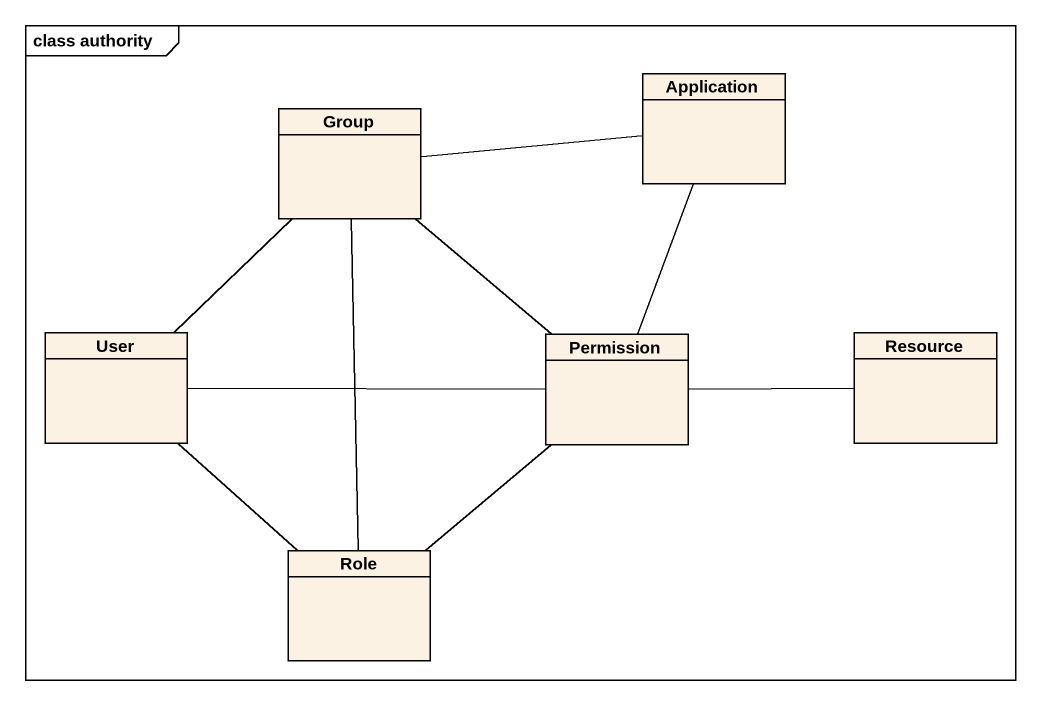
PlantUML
@startuml
mainframe class authority
hide circle
hide empty members
class "Group" as Group_
class Application
class User
class Permission
class Resource
class Role
Group_ -right- Application
Group_ -- Permission
Group_ -- Role
User -up- Group_
User -right- Permission
User -- Role
Permission -up- Application
Permission -right- Resource
Permission -- Role
@enduml
